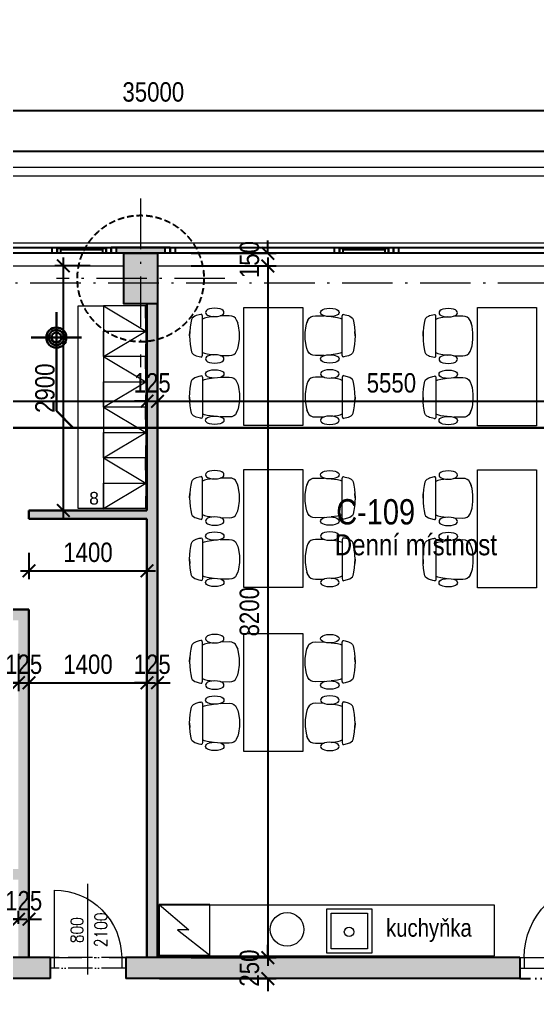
# Model space of a CAD drawing. Header units: millimetres. Extents: x 325046 to 1268204, y 1875583 to 2761998.
# Drawn here: x 926641 to 932788, y 2582455 to 2594014 of the extents above; entities that cross this region are included whole.
import ezdxf

# ---------------------------------------------------------------- set-up
doc = ezdxf.new("R2010")
doc.units = ezdxf.units.MM
doc.header["$LTSCALE"] = 100
doc.header["$PDMODE"] = 65
for name, pattern in [('ACAD_ISO05W100', [33, 24, -3, 0, -3, 0, -3]), ('ACAD_ISO10W100', [18.5, 12, -3, 0.5, -3]), ('DASHED', [0.75, 0.5, -0.25]), ('DIVIDE', [31.75, 12.7, -6.35, 0, -6.35, 0, -6.35]), ('SO02_F11anp01$0${ Leader Line}', [0])]:
    doc.linetypes.add(name, pattern=pattern)
for name, color, linetype, lineweight, true_color in [('DVEŘE - POPIS', 7, 'Continuous', 5, 0x008a22), ('INTERIÉR', 7, 'Continuous', 5, 0xa65930), ('Korabek-trasy', 7, 'Continuous', 30, 0x7478c3), ('Korabek-vpuste', 7, 'Continuous', 30, 0x6f7ceb), ('Manipulační - obrys - 1. etapa', 7, 'Continuous', 13, 0x1a63a8), ('otvory', 7, 'Continuous', 20, 0xb30000), ('PŘÍČKY - SDK', 7, 'Continuous', 30, 0x6a1174), ('SANITA  - NOVÁ', 7, 'Continuous', 13, 0x3f3fde)]:
    doc.layers.add(name, color=color, linetype=linetype, lineweight=lineweight, true_color=true_color)
for name, color, linetype in [('FASÁDY - okna - PŮDORYS', 8, 'Continuous'), ('kóty 100', 5, 'Continuous'), ('Kóty osové', 5, 'Continuous'), ('NRŘ', 6, 'DIVIDE'), ('OKNA - RASTR', 5, 'Continuous'), ('PŘÍČKY - ZDĚNÉ', 4, 'Continuous'), ('ČÍSLO MÍSTNOSTI', 4, 'Continuous'), ('ŽB- SLOUPY', 3, 'Continuous')]:
    doc.layers.add(name, color=color, linetype=linetype)
for name, color, linetype, lineweight in [('FASÁDY filling', 7, 'Continuous', 5), ('Objekty - osy', 5, 'ACAD_ISO10W100', 20), ('ŠRAF-YTONG', 54, 'Continuous', 9), ('ŽB - Šraf-prefa', 253, 'Continuous', 13)]:
    doc.layers.add(name, color=color, linetype=linetype, lineweight=lineweight)
for name, color, linetype, true_color in [('POPIS MÍSTNOSTÍ', 7, 'Continuous', 0x072bf2), ('Příprava na dock', 7, 'Continuous', 0x616161), ('ŠRAF - SDK', 7, 'Continuous', 0xfbe0ee)]:
    doc.layers.add(name, color=color, linetype=linetype, true_color=true_color)
doc.styles.add('arial 1_200', font='arialbd.ttf', dxfattribs={"height": 300})
doc.styles.add('ARIAL NARROW', font='ARIALN.TTF')
doc.styles.add('ARIL-TENKÝ', font='arial.ttf')
doc.styles.add('FSIMPLEX', font='simplex.shx')
doc.dimstyles.new('100', dxfattribs={"dimscale": 100, "dimtxt": 2.3, "dimasz": 1.5, "dimexe": 1, "dimexo": 4, "dimgap": 1, "dimtad": 1, "dimdec": 0, "dimzin": 0, "dimdsep": 46, "dimtxsty": 'ARIAL NARROW', "dimblk": 'ARCHTICK', "dimcen": 4, "dimdle": 1, "dimclrd": 256, "dimclre": 256, "dimclrt": 7, "dimadec": 0, "dimazin": 0, "dimtfac": 1, "dimtdec": 0, "dimtix": 1, "dimtofl": 0, "dimtmove": 0, "dimatfit": 2, "dimldrblk": 'OBLIQUE', "dimfxl": 1, "dimtolj": 1, "dimtzin": 0, "dimlwd": -1, "dimlwe": -1, "dimarcsym": 1})
doc.dimstyles.new('400', dxfattribs={"dimscale": 400, "dimtxt": 2.5, "dimasz": 2, "dimexe": 1, "dimexo": 12, "dimgap": 1, "dimtad": 1, "dimdec": 0, "dimzin": 0, "dimdsep": 46, "dimtxsty": 'ARIL-TENKÝ', "dimblk": 'ARCHTICK', "dimcen": 4, "dimdle": 1, "dimclrd": 256, "dimclre": 256, "dimclrt": 7, "dimadec": 0, "dimazin": 0, "dimtfac": 1, "dimtdec": 0, "dimtix": 1, "dimtofl": 0, "dimtmove": 0, "dimatfit": 0, "dimldrblk": 'OBLIQUE', "dimfxl": 1, "dimtolj": 1, "dimtzin": 0, "dimlwd": -1, "dimlwe": -1, "dimarcsym": 0})

# ---------------------------------------------------------------- blocks, each defined once
blk = doc.blocks.new('H1 PU')
at = {"layer": 'Příprava na dock', "linetype": 'DASHED', "ltscale": 1.5}
blk.add_circle((1537736, -4876565), 750, dxfattribs=at)
blk = doc.blocks.new('vpust_tučně')
at = {"layer": 'Korabek-vpuste'}
for p, q in [((53.1457, 90.6713), (53.1457, 91.1713)), ((52.8957, 90.9213), (53.3957, 90.9213))]:
    blk.add_line(p, q, dxfattribs=at)
for radius in [0.1, 0.075, 0.05]:
    blk.add_circle((53.1457, 90.9213), radius, dxfattribs=at)
blk = doc.blocks.new('A$C73023567')
at = {"layer": 'Korabek-trasy'}
for p, q in [((221275, 124195.6), (221275, 123325.9)), ((221475.3, 123125.6), (221275, 123325.9)), ((205475.3, 123125.6), (264874.7, 123125.6))]:
    blk.add_line(p, q, dxfattribs=at)
at = {"layer": 'Korabek-vpuste', "xscale": 1200, "yscale": 1200, "zscale": 1200, "rotation": 269.9999999927888}
blk.add_blockref('vpust_tučně', (112169.4, 187970.4), dxfattribs=at)
blk = doc.blocks.new('A$C6A1E434B')
at = {"layer": 'FASÁDY - okna - PŮDORYS'}
blk.add_line((30, 2550), (30, 2050), dxfattribs=at)
for points in [[(10, 2590), (70, 2590), (70, 2550), (10, 2550)], [(10, 2050), (70, 2050), (70, 2010), (10, 2010)]]:
    blk.add_lwpolyline(points, close=True, dxfattribs=at)
at = {"layer": 'OKNA - RASTR'}
blk.add_lwpolyline([(0, 2650), (70, 2650), (70, 0), (0, 0), (0, 2650)], dxfattribs=at)
for points in [[(0, 2650), (70, 2650), (70, 2590), (0, 2590)], [(0, 2010), (70, 2010), (70, 1950), (0, 1950)], [(0, 60), (70, 60), (70, 0), (0, 0)]]:
    blk.add_lwpolyline(points, close=True, dxfattribs=at)
blk = doc.blocks.new('VI_2D_01_XX__FCPLA1112701903018')
for p, q in [((0.128, 0.234), (0.114, 0.218)), ((0.144, 0.241), (0.128, 0.234)), ((0.184, 0.25), (0.144, 0.241)), ((0.233, 0.257), (0.184, 0.25)), ((0.283, 0.261), (0.233, 0.257)), ((0.335, 0.264), (0.283, 0.261)), ((0.335, 0.264), (0.284, 0.261)), ((0.335, 0.264), (0.284, 0.261)), ((0.387, 0.261), (0.335, 0.264)), ((0.335, 0.264), (0.387, 0.261)), ((0.387, 0.261), (0.335, 0.264)), ((0.438, 0.257), (0.387, 0.261)), ((0.438, 0.257), (0.387, 0.261)), ((0.487, 0.25), (0.438, 0.257)), ((0.527, 0.241), (0.487, 0.25)), ((0.543, 0.234), (0.527, 0.241)), ((0.557, 0.218), (0.543, 0.234)), ((0.083, 0.128), (0.081, 0.126)), ((0.081, 0.126), (0.084, 0.12)), ((0.084, 0.131), (0.083, 0.128)), ((0.087, 0.148), (0.084, 0.131)), ((0.084, 0.12), (0.093, 0.114)), ((0.098, 0.187), (0.087, 0.148)), ((0.104, 0.201), (0.098, 0.187)), ((0.114, 0.218), (0.104, 0.201)), ((0.567, 0.201), (0.557, 0.218)), ((0.573, 0.187), (0.567, 0.201)), ((0.583, 0.148), (0.573, 0.187)), ((0.578, 0.114), (0.587, 0.12)), ((0.587, 0.131), (0.583, 0.148)), ((0.588, 0.128), (0.587, 0.131)), ((0.587, 0.12), (0.589, 0.126)), ((0.589, 0.126), (0.588, 0.128)), ((0.019, 0.028), (0.013, -0.001)), ((0.027, 0.05), (0.019, 0.028)), ((0.037, 0.064), (0.027, 0.05)), ((0.048, 0.072), (0.037, 0.064)), ((0.06, 0.074), (0.048, 0.072)), ((0.073, 0.072), (0.06, 0.074)), ((0.084, 0.064), (0.073, 0.072)), ((0.094, 0.05), (0.084, 0.064)), ((0.093, 0.114), (0.105, 0.112)), ((0.102, 0.028), (0.094, 0.05)), ((0.108, -0.001), (0.102, 0.028)), ((0.105, 0.112), (0.184, 0.112)), ((0.119, 0.055), (0.109, -0.021)), ((0.127, 0.088), (0.119, 0.055)), ((0.138, 0.112), (0.127, 0.088)), ((0.184, 0.112), (0.233, 0.112)), ((0.233, 0.112), (0.284, 0.112)), ((0.284, 0.112), (0.335, 0.112)), ((0.335, 0.112), (0.387, 0.112)), ((0.387, 0.112), (0.438, 0.112)), ((0.438, 0.112), (0.487, 0.112)), ((0.487, 0.112), (0.565, 0.112)), ((0.544, 0.088), (0.533, 0.112)), ((0.552, 0.055), (0.544, 0.088)), ((0.562, -0.021), (0.552, 0.055)), ((0.569, 0.028), (0.563, -0.001)), ((0.565, 0.112), (0.578, 0.114)), ((0.577, 0.05), (0.569, 0.028)), ((0.587, 0.064), (0.577, 0.05)), ((0.598, 0.072), (0.587, 0.064)), ((0.61, 0.074), (0.598, 0.072)), ((0.623, 0.072), (0.61, 0.074)), ((0.634, 0.064), (0.623, 0.072)), ((0.644, 0.05), (0.634, 0.064)), ((0.652, 0.028), (0.644, 0.05)), ((0.658, -0.001), (0.652, 0.028)), ((0.013, -0.001), (0.011, -0.035)), ((0.011, -0.035), (0.013, -0.069)), ((0.013, -0.069), (0.019, -0.098)), ((0.019, -0.098), (0.027, -0.12)), ((0.094, -0.12), (0.102, -0.098)), ((0.101, -0.101), (0.099, -0.206)), ((0.102, -0.098), (0.108, -0.069)), ((0.11, -0.035), (0.108, -0.001)), ((0.108, -0.069), (0.11, -0.035)), ((0.563, -0.001), (0.561, -0.035)), ((0.561, -0.035), (0.563, -0.069)), ((0.563, -0.069), (0.569, -0.098)), ((0.569, -0.098), (0.577, -0.12)), ((0.571, -0.206), (0.57, -0.101)), ((0.644, -0.12), (0.652, -0.098)), ((0.652, -0.098), (0.658, -0.069)), ((0.66, -0.035), (0.658, -0.001)), ((0.658, -0.069), (0.66, -0.035)), ((0.027, -0.12), (0.037, -0.134)), ((0.037, -0.134), (0.048, -0.142)), ((0.048, -0.142), (0.06, -0.144)), ((0.06, -0.144), (0.073, -0.142)), ((0.073, -0.142), (0.084, -0.134)), ((0.084, -0.134), (0.094, -0.12)), ((0.099, -0.206), (0.103, -0.236)), ((0.099, -0.206), (0.103, -0.236)), ((0.099, -0.206), (0.099, -0.206)), ((0.568, -0.236), (0.571, -0.206)), ((0.568, -0.236), (0.571, -0.206)), ((0.577, -0.12), (0.587, -0.134)), ((0.587, -0.134), (0.598, -0.142)), ((0.598, -0.142), (0.61, -0.144)), ((0.61, -0.144), (0.623, -0.142)), ((0.623, -0.142), (0.634, -0.134)), ((0.634, -0.134), (0.644, -0.12)), ((0.103, -0.236), (0.112, -0.26)), ((0.103, -0.236), (0.112, -0.26)), ((0.103, -0.236), (0.103, -0.236)), ((0.103, -0.236), (0.103, -0.236)), ((0.112, -0.26), (0.127, -0.28)), ((0.112, -0.26), (0.127, -0.28)), ((0.127, -0.28), (0.152, -0.295)), ((0.127, -0.28), (0.152, -0.295)), ((0.152, -0.295), (0.152, -0.295)), ((0.152, -0.295), (0.152, -0.295)), ((0.152, -0.295), (0.183, -0.308)), ((0.183, -0.308), (0.219, -0.317)), ((0.219, -0.317), (0.296, -0.328)), ((0.296, -0.328), (0.375, -0.328)), ((0.375, -0.328), (0.452, -0.317)), ((0.452, -0.317), (0.488, -0.308)), ((0.488, -0.308), (0.519, -0.295)), ((0.519, -0.295), (0.488, -0.308)), ((0.519, -0.295), (0.544, -0.28)), ((0.519, -0.295), (0.544, -0.28)), ((0.519, -0.295), (0.519, -0.295)), ((0.544, -0.28), (0.559, -0.26)), ((0.544, -0.28), (0.559, -0.26)), ((0.559, -0.26), (0.568, -0.236)), ((0.559, -0.26), (0.568, -0.236)), ((0.559, -0.26), (0.559, -0.26))]:
    blk.add_line(p, q)
blk = doc.blocks.new('A$C2EF056AC')
at = {"layer": 'otvory', "linetype": 'ACAD_ISO05W100', "ltscale": 0.12}
for p, q in [((900, 1000), (900, 0)), ((1025, 1000), (1025, 0))]:
    blk.add_line(p, q, dxfattribs=at)
at = {"layer": 'otvory'}
for p, q in [((900, 950), (1025, 950)), ((0, 50), (1025, 50))]:
    blk.add_line(p, q, dxfattribs=at)
at = {"layer": 'otvory', "ltscale": 2, "transparency": 33554687}
blk.add_line((1099, 500), (25, 500), dxfattribs=at)
blk.add_arc((900, 50), 900, 90, 180, dxfattribs=at)
blk = doc.blocks.new('A$C2DA8013F')
at = {"layer": 'otvory'}
for p, q in [((75, 850), (1000, 850)), ((875, 50), (1000, 50))]:
    blk.add_line(p, q, dxfattribs=at)
at = {"layer": 'otvory', "linetype": 'ACAD_ISO05W100', "ltscale": 0.12}
for p, q in [((875, 0), (875, 900)), ((1000, 0), (1000, 900))]:
    blk.add_line(p, q, dxfattribs=at)
at = {"layer": 'otvory', "ltscale": 2, "transparency": 33554687}
blk.add_line((1074, 450), (0, 450), dxfattribs=at)
blk.add_arc((875, 850), 800, 180, 270, dxfattribs=at)
blk = doc.blocks.new('_ARCHTICK')
at = {"color": 0, "linetype": 'ByBlock', "const_width": 0.15}
blk.add_lwpolyline([(-0.5, -0.5), (0.5, 0.5)], dxfattribs=at)
blk = doc.blocks.new('*D1222')
at = {"layer": 'Defpoints', "color": 0, "linetype": 'ByBlock', "ltscale": 100, "transparency": 16777216}
for p in [(945729, 2592937), (910729, 2591609), (945729, 2591609)]:
    blk.add_point(p, dxfattribs=at)
at = {"layer": 'kóty 100', "linetype": 'ByBlock', "ltscale": 100, "transparency": 16777216}
for p, q in [((910729, 2592009), (910729, 2593037)), ((945729, 2592009), (945729, 2593037)), ((910629, 2592937), (945829, 2592937))]:
    blk.add_line(p, q, dxfattribs=at)
at = {"layer": 'kóty 100', "linetype": 'ByBlock', "ltscale": 100, "transparency": 16777216, "xscale": 150, "yscale": 150, "zscale": 150, "rotation": 180}
blk.add_blockref('_ARCHTICK', (910729, 2592937), dxfattribs=at)
at = {"layer": 'kóty 100', "linetype": 'ByBlock', "ltscale": 100, "transparency": 16777216, "xscale": 150, "yscale": 150, "zscale": 150}
blk.add_blockref('_ARCHTICK', (945729, 2592937), dxfattribs=at)
at = {"layer": 'kóty 100', "color": 7, "linetype": 'ByBlock', "ltscale": 100, "transparency": 16777216, "insert": (928229, 2593154), "char_height": 230, "attachment_point": 5, "style": 'ARIAL NARROW'}
blk.add_mtext('\\A1;35000', dxfattribs=at)
blk = doc.blocks.new('_Oblique')
at = {"color": 0, "lineweight": -2}
blk.add_line((-0.5, -0.5), (0.5, 0.5), dxfattribs=at)
blk = doc.blocks.new('*D1231')
at = {"layer": 'Defpoints', "color": 0, "linetype": 'ByBlock', "ltscale": 100, "transparency": 16777216}
for p in [(922139, 2590643), (928154, 2590643), (928154, 2589488)]:
    blk.add_point(p, dxfattribs=at)
at = {"layer": 'kóty 100', "linetype": 'ByBlock', "ltscale": 100, "transparency": 16777216}
for p, q in [((922139, 2590243), (922139, 2589388)), ((928154, 2590243), (928154, 2589388)), ((922039, 2589488), (928254, 2589488))]:
    blk.add_line(p, q, dxfattribs=at)
at = {"layer": 'kóty 100', "linetype": 'ByBlock', "ltscale": 100, "transparency": 16777216, "xscale": 150, "yscale": 150, "zscale": 150, "rotation": 180}
blk.add_blockref('_ARCHTICK', (922139, 2589488), dxfattribs=at)
at = {"layer": 'kóty 100', "linetype": 'ByBlock', "ltscale": 100, "transparency": 16777216, "xscale": 150, "yscale": 150, "zscale": 150}
blk.add_blockref('_ARCHTICK', (928154, 2589488), dxfattribs=at)
at = {"layer": 'kóty 100', "color": 7, "linetype": 'ByBlock', "ltscale": 100, "transparency": 16777216, "insert": (925146, 2589705), "char_height": 230, "attachment_point": 5, "style": 'ARIAL NARROW'}
blk.add_mtext('\\A1;6015', dxfattribs=at)
blk = doc.blocks.new('*D1232')
at = {"layer": 'Defpoints', "color": 0, "linetype": 'ByBlock', "ltscale": 100, "transparency": 16777216}
for p in [(928154, 2590643), (928279, 2590643), (928279, 2589488)]:
    blk.add_point(p, dxfattribs=at)
at = {"layer": 'kóty 100', "linetype": 'ByBlock', "ltscale": 100, "transparency": 16777216}
for p, q in [((928154, 2590243), (928154, 2589388)), ((928279, 2590243), (928279, 2589388)), ((928154, 2589488), (928004, 2589488)), ((928279, 2589488), (928429, 2589488))]:
    blk.add_line(p, q, dxfattribs=at)
at = {"layer": 'kóty 100', "linetype": 'ByBlock', "ltscale": 100, "transparency": 16777216, "xscale": 150, "yscale": 150, "zscale": 150}
blk.add_blockref('_ARCHTICK', (928154, 2589488), dxfattribs=at)
at = {"layer": 'kóty 100', "linetype": 'ByBlock', "ltscale": 100, "transparency": 16777216, "xscale": 150, "yscale": 150, "zscale": 150, "rotation": 180}
blk.add_blockref('_ARCHTICK', (928279, 2589488), dxfattribs=at)
at = {"layer": 'kóty 100', "color": 7, "linetype": 'ByBlock', "ltscale": 100, "transparency": 16777216, "insert": (928216, 2589705), "char_height": 230, "attachment_point": 5, "style": 'ARIAL NARROW'}
blk.add_mtext('\\A1;125', dxfattribs=at)
blk = doc.blocks.new('*D1233')
at = {"layer": 'Defpoints', "color": 0, "linetype": 'ByBlock', "ltscale": 100, "transparency": 16777216}
for p in [(928279, 2590643), (933829, 2590643), (933829, 2589488)]:
    blk.add_point(p, dxfattribs=at)
at = {"layer": 'kóty 100', "linetype": 'ByBlock', "ltscale": 100, "transparency": 16777216}
for p, q in [((928279, 2590243), (928279, 2589388)), ((933829, 2590243), (933829, 2589388)), ((928179, 2589488), (933929, 2589488))]:
    blk.add_line(p, q, dxfattribs=at)
at = {"layer": 'kóty 100', "linetype": 'ByBlock', "ltscale": 100, "transparency": 16777216, "xscale": 150, "yscale": 150, "zscale": 150, "rotation": 180}
blk.add_blockref('_ARCHTICK', (928279, 2589488), dxfattribs=at)
at = {"layer": 'kóty 100', "linetype": 'ByBlock', "ltscale": 100, "transparency": 16777216, "xscale": 150, "yscale": 150, "zscale": 150}
blk.add_blockref('_ARCHTICK', (933829, 2589488), dxfattribs=at)
at = {"layer": 'kóty 100', "color": 7, "linetype": 'ByBlock', "ltscale": 100, "transparency": 16777216, "insert": (931054, 2589705), "char_height": 230, "attachment_point": 5, "style": 'ARIAL NARROW'}
blk.add_mtext('\\A1;5550', dxfattribs=at)
blk = doc.blocks.new('*D1259')
at = {"layer": 'Defpoints', "color": 0, "linetype": 'ByBlock', "ltscale": 100, "transparency": 16777216}
for p in [(926629, 2583347), (922329, 2583143), (926629, 2582893)]:
    blk.add_point(p, dxfattribs=at)
at = {"layer": 'kóty 100', "linetype": 'ByBlock', "ltscale": 100, "transparency": 16777216}
for p, q in [((922329, 2583543), (922329, 2583447)), ((926629, 2583293), (926629, 2583447)), ((922229, 2583347), (926729, 2583347))]:
    blk.add_line(p, q, dxfattribs=at)
at = {"layer": 'kóty 100', "linetype": 'ByBlock', "ltscale": 100, "transparency": 16777216, "xscale": 150, "yscale": 150, "zscale": 150, "rotation": 180}
blk.add_blockref('_ARCHTICK', (922329, 2583347), dxfattribs=at)
at = {"layer": 'kóty 100', "linetype": 'ByBlock', "ltscale": 100, "transparency": 16777216, "xscale": 150, "yscale": 150, "zscale": 150}
blk.add_blockref('_ARCHTICK', (926629, 2583347), dxfattribs=at)
at = {"layer": 'kóty 100', "color": 7, "linetype": 'ByBlock', "ltscale": 100, "transparency": 16777216, "insert": (924479, 2583565), "char_height": 230, "attachment_point": 5, "style": 'ARIAL NARROW'}
blk.add_mtext('\\A1;4300', dxfattribs=at)
blk = doc.blocks.new('*D1260')
at = {"layer": 'Defpoints', "color": 0, "linetype": 'ByBlock', "ltscale": 100, "transparency": 16777216}
for p in [(926754, 2583347), (926629, 2582893), (926754, 2582893)]:
    blk.add_point(p, dxfattribs=at)
at = {"layer": 'kóty 100', "linetype": 'ByBlock', "ltscale": 100, "transparency": 16777216}
for p, q in [((926629, 2583293), (926629, 2583447)), ((926754, 2583293), (926754, 2583447)), ((926629, 2583347), (926479, 2583347)), ((926754, 2583347), (926904, 2583347))]:
    blk.add_line(p, q, dxfattribs=at)
at = {"layer": 'kóty 100', "linetype": 'ByBlock', "ltscale": 100, "transparency": 16777216, "xscale": 150, "yscale": 150, "zscale": 150}
blk.add_blockref('_ARCHTICK', (926629, 2583347), dxfattribs=at)
at = {"layer": 'kóty 100', "linetype": 'ByBlock', "ltscale": 100, "transparency": 16777216, "xscale": 150, "yscale": 150, "zscale": 150, "rotation": 180}
blk.add_blockref('_ARCHTICK', (926754, 2583347), dxfattribs=at)
at = {"layer": 'kóty 100', "color": 7, "linetype": 'ByBlock', "ltscale": 100, "transparency": 16777216, "insert": (926691, 2583565), "char_height": 230, "attachment_point": 5, "style": 'ARIAL NARROW'}
blk.add_mtext('\\A1;125', dxfattribs=at)
blk = doc.blocks.new('*D1267')
at = {"layer": 'Defpoints', "color": 0, "linetype": 'ByBlock', "ltscale": 100, "transparency": 16777216}
for p in [(926629, 2586893), (926629, 2586151), (923984, 2586043)]:
    blk.add_point(p, dxfattribs=at)
at = {"layer": 'kóty 100', "linetype": 'ByBlock', "ltscale": 100, "transparency": 16777216}
for p, q in [((923984, 2586443), (923984, 2586251)), ((926629, 2586493), (926629, 2586051)), ((923884, 2586151), (926729, 2586151))]:
    blk.add_line(p, q, dxfattribs=at)
at = {"layer": 'kóty 100', "linetype": 'ByBlock', "ltscale": 100, "transparency": 16777216, "xscale": 150, "yscale": 150, "zscale": 150, "rotation": 180}
blk.add_blockref('_ARCHTICK', (923984, 2586151), dxfattribs=at)
at = {"layer": 'kóty 100', "linetype": 'ByBlock', "ltscale": 100, "transparency": 16777216, "xscale": 150, "yscale": 150, "zscale": 150}
blk.add_blockref('_ARCHTICK', (926629, 2586151), dxfattribs=at)
at = {"layer": 'kóty 100', "color": 7, "linetype": 'ByBlock', "ltscale": 100, "transparency": 16777216, "insert": (925306, 2586369), "char_height": 230, "attachment_point": 5, "style": 'ARIAL NARROW'}
blk.add_mtext('\\A1;2645', dxfattribs=at)
blk = doc.blocks.new('*D1268')
at = {"layer": 'Defpoints', "color": 0, "linetype": 'ByBlock', "ltscale": 100, "transparency": 16777216}
for p in [(926754, 2587018), (926629, 2586893), (926754, 2586151)]:
    blk.add_point(p, dxfattribs=at)
at = {"layer": 'kóty 100', "linetype": 'ByBlock', "ltscale": 100, "transparency": 16777216}
for p, q in [((926754, 2586618), (926754, 2586051)), ((926629, 2586493), (926629, 2586051)), ((926629, 2586151), (926479, 2586151)), ((926754, 2586151), (926904, 2586151))]:
    blk.add_line(p, q, dxfattribs=at)
at = {"layer": 'kóty 100', "linetype": 'ByBlock', "ltscale": 100, "transparency": 16777216, "xscale": 150, "yscale": 150, "zscale": 150}
blk.add_blockref('_ARCHTICK', (926629, 2586151), dxfattribs=at)
at = {"layer": 'kóty 100', "linetype": 'ByBlock', "ltscale": 100, "transparency": 16777216, "xscale": 150, "yscale": 150, "zscale": 150, "rotation": 180}
blk.add_blockref('_ARCHTICK', (926754, 2586151), dxfattribs=at)
at = {"layer": 'kóty 100', "color": 7, "linetype": 'ByBlock', "ltscale": 100, "transparency": 16777216, "insert": (926691, 2586369), "char_height": 230, "attachment_point": 5, "style": 'ARIAL NARROW'}
blk.add_mtext('\\A1;125', dxfattribs=at)
blk = doc.blocks.new('*D1269')
at = {"layer": 'Defpoints', "color": 0, "linetype": 'ByBlock', "ltscale": 100, "transparency": 16777216}
for p in [(926754, 2587018), (928154, 2586151), (928154, 2586151)]:
    blk.add_point(p, dxfattribs=at)
at = {"layer": 'kóty 100', "linetype": 'ByBlock', "ltscale": 100, "transparency": 16777216}
for p, q in [((926754, 2586618), (926754, 2586051)), ((928154, 2586551), (928154, 2586251)), ((926654, 2586151), (928254, 2586151))]:
    blk.add_line(p, q, dxfattribs=at)
at = {"layer": 'kóty 100', "linetype": 'ByBlock', "ltscale": 100, "transparency": 16777216, "xscale": 150, "yscale": 150, "zscale": 150, "rotation": 180}
blk.add_blockref('_ARCHTICK', (926754, 2586151), dxfattribs=at)
at = {"layer": 'kóty 100', "linetype": 'ByBlock', "ltscale": 100, "transparency": 16777216, "xscale": 150, "yscale": 150, "zscale": 150}
blk.add_blockref('_ARCHTICK', (928154, 2586151), dxfattribs=at)
at = {"layer": 'kóty 100', "color": 7, "linetype": 'ByBlock', "ltscale": 100, "transparency": 16777216, "insert": (927454, 2586369), "char_height": 230, "attachment_point": 5, "style": 'ARIAL NARROW'}
blk.add_mtext('\\A1;1400', dxfattribs=at)
blk = doc.blocks.new('*D1270')
at = {"layer": 'Defpoints', "color": 0, "linetype": 'ByBlock', "ltscale": 100, "transparency": 16777216}
for p in [(928154, 2586151), (928279, 2586151), (928279, 2586151)]:
    blk.add_point(p, dxfattribs=at)
at = {"layer": 'kóty 100', "linetype": 'ByBlock', "ltscale": 100, "transparency": 16777216}
for p, q in [((928154, 2586551), (928154, 2586251)), ((928279, 2586551), (928279, 2586251)), ((928154, 2586151), (928004, 2586151)), ((928279, 2586151), (928429, 2586151))]:
    blk.add_line(p, q, dxfattribs=at)
at = {"layer": 'kóty 100', "linetype": 'ByBlock', "ltscale": 100, "transparency": 16777216, "xscale": 150, "yscale": 150, "zscale": 150}
blk.add_blockref('_ARCHTICK', (928154, 2586151), dxfattribs=at)
at = {"layer": 'kóty 100', "linetype": 'ByBlock', "ltscale": 100, "transparency": 16777216, "xscale": 150, "yscale": 150, "zscale": 150, "rotation": 180}
blk.add_blockref('_ARCHTICK', (928279, 2586151), dxfattribs=at)
at = {"layer": 'kóty 100', "color": 7, "linetype": 'ByBlock', "ltscale": 100, "transparency": 16777216, "insert": (928216, 2586369), "char_height": 230, "attachment_point": 5, "style": 'ARIAL NARROW'}
blk.add_mtext('\\A1;125', dxfattribs=at)
blk = doc.blocks.new('*D1290')
at = {"layer": 'Defpoints', "color": 0, "linetype": 'ByBlock', "ltscale": 100, "transparency": 16777216}
for p in [(926754, 2588093), (928154, 2588093), (928154, 2587479)]:
    blk.add_point(p, dxfattribs=at)
at = {"layer": 'kóty 100', "linetype": 'ByBlock', "ltscale": 100, "transparency": 16777216}
for p, q in [((926754, 2587693), (926754, 2587379)), ((928154, 2587693), (928154, 2587379)), ((926654, 2587479), (928254, 2587479))]:
    blk.add_line(p, q, dxfattribs=at)
at = {"layer": 'kóty 100', "linetype": 'ByBlock', "ltscale": 100, "transparency": 16777216, "xscale": 150, "yscale": 150, "zscale": 150, "rotation": 180}
blk.add_blockref('_ARCHTICK', (926754, 2587479), dxfattribs=at)
at = {"layer": 'kóty 100', "linetype": 'ByBlock', "ltscale": 100, "transparency": 16777216, "xscale": 150, "yscale": 150, "zscale": 150}
blk.add_blockref('_ARCHTICK', (928154, 2587479), dxfattribs=at)
at = {"layer": 'kóty 100', "color": 7, "linetype": 'ByBlock', "ltscale": 100, "transparency": 16777216, "insert": (927454, 2587696), "char_height": 230, "attachment_point": 5, "style": 'ARIAL NARROW'}
blk.add_mtext('\\A1;1400', dxfattribs=at)
blk = doc.blocks.new('*D1291')
at = {"layer": 'Defpoints', "color": 0, "linetype": 'ByBlock', "ltscale": 100, "transparency": 16777216}
for p in [(927879, 2591093), (927161, 2588193), (928154, 2588193)]:
    blk.add_point(p, dxfattribs=at)
at = {"layer": 'kóty 100', "linetype": 'ByBlock', "ltscale": 100, "transparency": 16777216}
for p, q in [((927161, 2591193), (927161, 2588093)), ((927479, 2591093), (927061, 2591093)), ((927754, 2588193), (927061, 2588193))]:
    blk.add_line(p, q, dxfattribs=at)
at = {"layer": 'kóty 100', "linetype": 'ByBlock', "ltscale": 100, "transparency": 16777216, "xscale": 150, "yscale": 150, "zscale": 150}
for p, rotation in [((927161, 2591093), 90), ((927161, 2588193), 270)]:
    blk.add_blockref('_ARCHTICK', p, dxfattribs=dict(at, rotation=rotation))
at = {"layer": 'kóty 100', "color": 7, "linetype": 'ByBlock', "ltscale": 100, "transparency": 16777216, "insert": (926944, 2589643), "char_height": 230, "attachment_point": 5, "rotation": 90, "style": 'ARIAL NARROW'}
blk.add_mtext('\\A1;2900', dxfattribs=at)
blk = doc.blocks.new('*D1292')
at = {"layer": 'Defpoints', "color": 0, "linetype": 'ByBlock', "ltscale": 100, "transparency": 16777216}
for p in [(928279, 2591243), (928279, 2591093), (929588, 2591093)]:
    blk.add_point(p, dxfattribs=at)
at = {"layer": 'kóty 100', "linetype": 'ByBlock', "ltscale": 100, "transparency": 16777216}
for p, q in [((929588, 2591243), (929588, 2591393)), ((928679, 2591243), (929688, 2591243)), ((928679, 2591093), (929688, 2591093)), ((929588, 2591093), (929588, 2590943))]:
    blk.add_line(p, q, dxfattribs=at)
at = {"layer": 'kóty 100', "linetype": 'ByBlock', "ltscale": 100, "transparency": 16777216, "xscale": 150, "yscale": 150, "zscale": 150}
for p, rotation in [((929588, 2591243), 270), ((929588, 2591093), 90)]:
    blk.add_blockref('_ARCHTICK', p, dxfattribs=dict(at, rotation=rotation))
at = {"layer": 'kóty 100', "color": 7, "linetype": 'ByBlock', "ltscale": 100, "transparency": 16777216, "insert": (929370, 2591168), "char_height": 230, "attachment_point": 5, "rotation": 90, "style": 'ARIAL NARROW'}
blk.add_mtext('\\A1;150', dxfattribs=at)
blk = doc.blocks.new('*D1293')
at = {"layer": 'Defpoints', "color": 0, "linetype": 'ByBlock', "ltscale": 100, "transparency": 16777216}
for p in [(928279, 2591093), (928279, 2582893), (929588, 2582893)]:
    blk.add_point(p, dxfattribs=at)
at = {"layer": 'kóty 100', "linetype": 'ByBlock', "ltscale": 100, "transparency": 16777216}
for p, q in [((929588, 2591193), (929588, 2582793)), ((928679, 2591093), (929688, 2591093)), ((928679, 2582893), (929688, 2582893))]:
    blk.add_line(p, q, dxfattribs=at)
at = {"layer": 'kóty 100', "linetype": 'ByBlock', "ltscale": 100, "transparency": 16777216, "xscale": 150, "yscale": 150, "zscale": 150}
for p, rotation in [((929588, 2591093), 90), ((929588, 2582893), 270)]:
    blk.add_blockref('_ARCHTICK', p, dxfattribs=dict(at, rotation=rotation))
at = {"layer": 'kóty 100', "color": 7, "linetype": 'ByBlock', "ltscale": 100, "transparency": 16777216, "insert": (929370, 2586993), "char_height": 230, "attachment_point": 5, "rotation": 90, "style": 'ARIAL NARROW'}
blk.add_mtext('\\A1;8200', dxfattribs=at)
blk = doc.blocks.new('*D1294')
at = {"layer": 'Defpoints', "color": 0, "linetype": 'ByBlock', "ltscale": 100, "transparency": 16777216}
for p in [(928279, 2582893), (927904, 2582643), (929588, 2582643)]:
    blk.add_point(p, dxfattribs=at)
at = {"layer": 'kóty 100', "linetype": 'ByBlock', "ltscale": 100, "transparency": 16777216}
for p, q in [((929588, 2582893), (929588, 2583043)), ((928679, 2582893), (929688, 2582893)), ((928304, 2582643), (929688, 2582643)), ((929588, 2582643), (929588, 2582493))]:
    blk.add_line(p, q, dxfattribs=at)
at = {"layer": 'kóty 100', "linetype": 'ByBlock', "ltscale": 100, "transparency": 16777216, "xscale": 150, "yscale": 150, "zscale": 150}
for p, rotation in [((929588, 2582893), 270), ((929588, 2582643), 90)]:
    blk.add_blockref('_ARCHTICK', p, dxfattribs=dict(at, rotation=rotation))
at = {"layer": 'kóty 100', "color": 7, "linetype": 'ByBlock', "ltscale": 100, "transparency": 16777216, "insert": (929370, 2582768), "char_height": 230, "attachment_point": 5, "rotation": 90, "style": 'ARIAL NARROW'}
blk.add_mtext('\\A1;250', dxfattribs=at)
blk = doc.blocks.new('*D1552')
at = {"layer": 'Defpoints', "color": 0, "linetype": 'ByBlock', "ltscale": 100, "transparency": 16777216}
for p in [(934429, 2592452), (911749, 2591313), (934429, 2591313)]:
    blk.add_point(p, dxfattribs=at)
at = {"layer": 'kóty 100', "linetype": 'ByBlock', "ltscale": 100, "transparency": 16777216}
for p, q in [((911649, 2592452), (934529, 2592452)), ((911749, 2591713), (911749, 2592552)), ((934429, 2591713), (934429, 2592552))]:
    blk.add_line(p, q, dxfattribs=at)
at = {"layer": 'kóty 100', "linetype": 'ByBlock', "ltscale": 100, "transparency": 16777216, "xscale": 150, "yscale": 150, "zscale": 150, "rotation": 180}
blk.add_blockref('_ARCHTICK', (911749, 2592452), dxfattribs=at)
at = {"layer": 'kóty 100', "linetype": 'ByBlock', "ltscale": 100, "transparency": 16777216, "xscale": 150, "yscale": 150, "zscale": 150}
blk.add_blockref('_ARCHTICK', (934429, 2592452), dxfattribs=at)
at = {"layer": 'kóty 100', "color": 7, "linetype": 'ByBlock', "ltscale": 100, "transparency": 16777216, "insert": (923089, 2592669), "char_height": 230, "attachment_point": 5, "style": 'ARIAL NARROW'}
blk.add_mtext('\\A1;22680', dxfattribs=at)
blk = doc.blocks.new('*D1556')
at = {"layer": 'Defpoints', "color": 0, "transparency": 16777216}
for p in [(705684, 2607866), (705684, 2591363), (1078474, 2591363)]:
    blk.add_point(p, dxfattribs=at)
at = {"layer": 'Kóty osové', "transparency": 16777216}
for p, q in [((705684, 2596163), (705684, 2608266)), ((1078474, 2596163), (1078474, 2608266)), ((1078874, 2607866), (705284, 2607866))]:
    blk.add_line(p, q, dxfattribs=at)
at = {"layer": 'Kóty osové', "transparency": 16777216, "xscale": 800, "yscale": 800, "zscale": 800, "rotation": 180}
blk.add_blockref('_ARCHTICK', (705684, 2607866), dxfattribs=at)
at = {"layer": 'Kóty osové', "transparency": 16777216, "xscale": 800, "yscale": 800, "zscale": 800}
blk.add_blockref('_ARCHTICK', (1078474, 2607866), dxfattribs=at)
at = {"layer": 'Kóty osové', "color": 7, "transparency": 16777216, "insert": (892079, 2608777), "char_height": 1000, "attachment_point": 5, "style": 'ARIL-TENKÝ'}
blk.add_mtext('\\A1;372790', dxfattribs=at)

msp = doc.modelspace()

# ---------------------------------------------------------------- hatches: boundary and pattern name
at = {"layer": 'FASÁDY filling', "ltscale": 200, "true_color": 0x8f9ca3}
h = msp.add_hatch(color=253, dxfattribs=at)
h.dxf.hatch_style = 1
h.paths.add_polyline_path([(927788.7, 2591312.7), (927788.7, 2591242.7), (928368.7, 2591242.7), (928368.7, 2591312.7)])
at = {"layer": 'ŠRAF - SDK', "ltscale": 100}
h = msp.add_hatch(color=256, dxfattribs=at)
h.dxf.hatch_style = 1
h.paths.add_polyline_path([(924628.7, 2587017.7), (922138.7, 2587017.7), (922138.7, 2590642.7), (922013.7, 2590642.7), (922013.7, 2587017.7), (919528.7, 2587017.7), (919528.7, 2586892.7), (920168.7, 2586892.7), (920168.7, 2586842.7), (920293.7, 2586842.7), (920293.7, 2586892.7), (922013.7, 2586892.7), (922013.7, 2584967.7), (920293.7, 2584967.7), (920293.7, 2585017.7), (920168.7, 2585017.7), (920168.7, 2584842.7), (921823.7, 2584842.7), (921823.7, 2583930.7), (920168.7, 2583930.7), (920168.7, 2583805.7), (921823.7, 2583805.7), (921823.7, 2583142.7), (922328.7, 2583142.7), (922328.7, 2583817.7), (923983.7, 2583817.7), (923983.7, 2583992.7), (923858.7, 2583992.7), (923858.7, 2583942.7), (922138.7, 2583942.7), (922138.7, 2584842.7), (923858.7, 2584842.7), (923858.7, 2584792.7), (923983.7, 2584792.7), (923983.7, 2585017.7), (923858.7, 2585017.7), (923858.7, 2584967.7), (922138.7, 2584967.7), (922138.7, 2585867.7), (923858.7, 2585867.7), (923858.7, 2585817.7), (923983.7, 2585817.7), (923983.7, 2586042.7), (923858.7, 2586042.7), (923858.7, 2585992.7), (922138.7, 2585992.7), (922138.7, 2586892.7), (923858.7, 2586892.7), (923858.7, 2586842.7), (923983.7, 2586842.7), (923983.7, 2586892.7), (924628.7, 2586892.7)])
h.paths.add_polyline_path([(926753.7, 2587017.7), (925528.7, 2587017.7), (925528.7, 2586892.7), (926628.7, 2586892.7), (926628.7, 2583942.7), (925183.7, 2583942.7), (925183.7, 2583817.7), (926628.7, 2583817.7), (926628.7, 2582892.7), (926753.7, 2582892.7)])
h.paths.add_polyline_path([(918328.7, 2584492.7), (918328.7, 2584617.7), (917528.7, 2584617.7), (917528.7, 2586892.7), (918628.7, 2586892.7), (918628.7, 2587017.7), (917403.7, 2587017.7), (917403.7, 2582892.7), (917528.7, 2582892.7), (917528.7, 2584492.7)])
h = msp.add_hatch(color=256, dxfattribs=at)
h.dxf.hatch_style = 1
h.paths.add_polyline_path([(928278.7, 2590642.7), (928153.7, 2590642.7), (928153.7, 2588192.7), (926753.7, 2588192.7), (926753.7, 2588092.7), (928153.7, 2588092.7), (928153.7, 2582892.7), (928278.7, 2582892.7)])
at = {"layer": 'ŠRAF-YTONG', "linetype": 'ByBlock', "ltscale": 100, "true_color": 0x919191}
h = msp.add_hatch(color=252, dxfattribs=at)
h.dxf.hatch_style = 1
h.paths.add_polyline_path([(946078.7, 2589842.7), (946328.7, 2589842.7), (946328.7, 2590642.7), (946078.7, 2590642.7)])
h.paths.add_polyline_path([(946328.7, 2588842.7), (946078.7, 2588842.7), (946078.7, 2587667.6), (946328.7, 2587667.6)])
h.paths.add_polyline_path([(946328.7, 2586767.6), (946078.7, 2586767.6), (946078.7, 2583142.7), (946328.7, 2583142.7)])
h.paths.add_polyline_path([(945578.7, 2582892.7), (945578.7, 2582642.7), (945828.7, 2582642.7), (945828.7, 2582892.7)])
h.paths.add_polyline_path([(944828.7, 2582642.7), (944828.7, 2582892.7), (944578.7, 2582892.7), (944578.7, 2582642.7)])
h.paths.add_polyline_path([(938908.7, 2582892.7), (938908.7, 2582642.7), (943578.7, 2582642.7), (943578.7, 2582892.7)])
h.paths.add_polyline_path([(937908.7, 2582642.7), (937908.7, 2582892.7), (934328.7, 2582892.7), (934328.7, 2582642.7)])
h.paths.add_polyline_path([(933578.7, 2582892.7), (933578.7, 2582642.7), (933828.7, 2582642.7), (933828.7, 2582892.7)])
h.paths.add_polyline_path([(927903.7, 2582892.7), (927903.7, 2582642.7), (932578.7, 2582642.7), (932578.7, 2582892.7)])
h.paths.add_polyline_path([(927003.7, 2582642.7), (927003.7, 2582892.7), (922328.7, 2582892.7), (922328.7, 2582642.7)])
h.paths.add_polyline_path([(921828.7, 2582642.7), (921828.7, 2582892.7), (917153.7, 2582892.7), (917153.7, 2582642.7)])
h.paths.add_polyline_path([(916253.7, 2582642.7), (916253.7, 2582892.7), (911598.7, 2582892.7), (911598.7, 2582642.7), (911828.7, 2582642.7)])
h.paths.add_polyline_path([(910448.7, 2582642.7), (910598.7, 2582642.7), (910598.7, 2582892.7), (910448.7, 2582892.7)])
at = {"layer": 'ŽB - Šraf-prefa'}
h = msp.add_hatch(color=256, dxfattribs=at)
h.dxf.hatch_style = 1
h.paths.add_polyline_path([(928278.7, 2590642.7), (927878.7, 2590642.7), (927878.7, 2591242.7), (928278.7, 2591242.7)])

# ---------------------------------------------------------------- linework, layer by layer
at = {"layer": 'INTERIÉR'}
for points in [[(927638.3, 2590617.8), (927638.2, 2588217.8), (927338.2, 2588217.8), (927337.7, 2590617.7), (927638.3, 2590617.8)], [(927638.2, 2590617.8), (927638.3, 2590317.8), (928138.3, 2590317.8), (928138.2, 2590617.8), (927638.2, 2590617.8), (928138.3, 2590317.8)], [(927638.2, 2590017.8), (927638.3, 2590317.8), (928138.3, 2590317.7), (928138.2, 2590017.7), (927638.2, 2590017.8), (928138.3, 2590317.7)], [(927638.2, 2590017.8), (927638.3, 2589717.8), (928138.3, 2589717.8), (928138.2, 2590017.8), (927638.2, 2590017.8), (928138.3, 2589717.8)], [(927638.2, 2589417.9), (927638.3, 2589717.9), (928138.3, 2589717.8), (928138.2, 2589417.8), (927638.2, 2589417.9), (928138.3, 2589717.8)], [(927638.2, 2589417.9), (927638.3, 2589117.9), (928138.3, 2589118), (928138.2, 2589418), (927638.2, 2589417.9), (928138.3, 2589118)], [(927638.2, 2588817.8), (927638.3, 2589117.8), (928138.3, 2589117.7), (928138.2, 2588817.7), (927638.2, 2588817.8), (928138.3, 2589117.7)], [(927638.2, 2588817.8), (927638.3, 2588517.8), (928138.3, 2588517.8), (928138.2, 2588817.8), (927638.2, 2588817.8), (928138.3, 2588517.8)], [(927638.2, 2588217.8), (927638.3, 2588517.8), (928138.3, 2588517.7), (928138.2, 2588217.7), (927638.2, 2588217.8), (928138.3, 2588517.7)], [(928278.7, 2582913.3), (932278.7, 2582913.3), (932278.7, 2583513.3), (928278.7, 2583513.3), (928278.7, 2582913.3)], [(928298.3, 2583521.1), (928649.3, 2583220.2), (928517.3, 2583220.2), (928898.1, 2582921.4)]]:
    msp.add_lwpolyline(points, dxfattribs=at)
for points in [[(930003.7, 2589201.8), (929303.5, 2589201.8), (929303.5, 2590601.7), (930003.7, 2590601.7)], [(932774.3, 2589198), (932074.1, 2589198), (932074.1, 2590597.9), (932774.3, 2590597.9)], [(930003.7, 2587278.7), (929303.5, 2587278.7), (929303.5, 2588678.7), (930003.7, 2588678.7)], [(932774.3, 2587274.9), (932074.1, 2587274.9), (932074.1, 2588674.8), (932774.3, 2588674.8)], [(930003.7, 2585334.7), (929303.5, 2585334.7), (929303.5, 2586734.6), (930003.7, 2586734.6)], [(928298.3, 2583521.1), (928298.3, 2582921.6), (928897.9, 2582921.6), (928897.9, 2583521.1)]]:
    msp.add_lwpolyline(points, close=True, dxfattribs=at)
msp.add_circle((929816.2, 2583226.5), 199.6, dxfattribs=at)
at = {"layer": 'Manipulační - obrys - 1. etapa', "ltscale": 100}
for points in [[(911753.7, 2591362.7), (911753.7, 2592262.7), (937808.7, 2592262.7), (937808.7, 2591362.7), (911753.7, 2591362.7), (911787, 2591362.7)], [(911853.7, 2591462.7), (911853.7, 2592162.7), (937708.7, 2592162.7), (937708.7, 2591462.7)]]:
    msp.add_lwpolyline(points, dxfattribs=at)
at = {"layer": 'Manipulační - obrys - 1. etapa'}
msp.add_lwpolyline([(1019478.7, 2542472.7), (1078473.7, 2542472.7), (1078473.7, 2591362.7), (772398.7, 2591362.7)], dxfattribs=at)
at = {"layer": 'NRŘ', "ltscale": 0.1}
msp.add_line((932578.7, 2582642.7), (933578.7, 2582642.7), dxfattribs=at)
at = {"layer": 'Objekty - osy', "ltscale": 0.5}
for points in [[(928078.7, 2591892.7), (928078.7, 2589892.7)], [(703843.7, 2590892.7), (1077843.7, 2590892.7)], [(929078.7, 2590942.7), (927078.7, 2590942.7)], [(908279.2, 2582892.7), (947078.7, 2582892.7)]]:
    msp.add_lwpolyline(points, dxfattribs=at)
at = {"layer": 'OKNA - RASTR'}
for points in [[(928428.7, 2591312.7), (927728.7, 2591312.7)], [(928428.7, 2591242.7), (927728.7, 2591242.7)]]:
    msp.add_lwpolyline(points, dxfattribs=at)
for points in [[(928428.7, 2591312.7), (928428.7, 2591242.7), (927728.7, 2591242.7), (927728.7, 2591312.7)], [(927788.7, 2591312.7), (927788.7, 2591242.7), (927728.7, 2591242.7), (927728.7, 2591312.7)], [(928428.7, 2591312.7), (928428.7, 2591242.7), (928368.7, 2591242.7), (928368.7, 2591312.7)]]:
    msp.add_lwpolyline(points, close=True, dxfattribs=at)
at = {"layer": 'otvory'}
for p, q in [((922328.7, 2591092.7), (927878.7, 2591092.7)), ((928278.7, 2591092.7), (933828.7, 2591092.7))]:
    msp.add_line(p, q, dxfattribs=at)
at = {"layer": 'PŘÍČKY - SDK'}
for p, q in [((928153.7, 2590642.7), (928153.7, 2588192.7)), ((928278.7, 2590642.7), (928278.7, 2582892.7)), ((926753.7, 2588192.7), (928153.7, 2588192.7)), ((926753.7, 2588092.7), (926753.7, 2588192.7)), ((926753.7, 2588092.7), (928153.7, 2588092.7)), ((928153.7, 2588092.7), (928153.7, 2582892.7)), ((925528.7, 2587017.7), (926753.7, 2587017.7)), ((926753.7, 2587017.7), (926753.7, 2582892.7))]:
    msp.add_line(p, q, dxfattribs=at)
at = {"layer": 'PŘÍČKY - ZDĚNÉ', "ltscale": 100}
for p, q in [((927003.7, 2582892.7), (922328.7, 2582892.7)), ((927003.7, 2582892.7), (927003.7, 2582642.7)), ((932578.7, 2582892.7), (927903.7, 2582892.7)), ((927903.7, 2582892.7), (927903.7, 2582642.7)), ((927003.7, 2582642.7), (922328.7, 2582642.7)), ((932578.7, 2582642.7), (927903.7, 2582642.7))]:
    msp.add_line(p, q, dxfattribs=at)
at = {"layer": 'PŘÍČKY - ZDĚNÉ'}
msp.add_line((932578.7, 2582892.7), (932578.7, 2582642.7), dxfattribs=at)
at = {"layer": 'SANITA  - NOVÁ'}
for points in [[(930288.3, 2583470.3), (930821.1, 2583470.3), (930821.1, 2582944.4), (930288.3, 2582944.4)], [(930338.3, 2583420.3), (930771.1, 2583420.3), (930771.1, 2582994.4), (930338.3, 2582994.4)]]:
    msp.add_lwpolyline(points, close=True, dxfattribs=at)
msp.add_circle((930551.7, 2583197.5), 56.5, dxfattribs=at)
at = {"layer": 'ŽB- SLOUPY'}
msp.add_lwpolyline([(928278.7, 2590642.7), (927878.7, 2590642.7), (927878.7, 2591242.7), (928278.7, 2591242.7)], close=True, dxfattribs=at)

# ---------------------------------------------------------------- block references
at = {"layer": 'INTERIÉR', "yscale": 999.9999999999986, "zscale": 999.9999999999986}
for p, xscale, rotation in [((928923, 2589930.2), 999.9999999999986, 89.99990145055185), ((930358.4, 2589930.2), -999.9999999999986, 270.0000985494481), ((931693.5, 2589926.4), 999.9999999999986, 89.99990145055185), ((928923, 2589873.2), -999.9999999999986, 90.00009854944811), ((930358.4, 2589873.2), 999.9999999999986, 269.9999014505518), ((931693.5, 2589869.4), -999.9999999999986, 90.00009854944811), ((928923, 2588007.2), 999.9999999999986, 89.99990145055185), ((930358.4, 2588007.2), -999.9999999999986, 270.0000985494481), ((931693.5, 2588003.4), 999.9999999999986, 89.99990145055185), ((928923, 2587950.2), -999.9999999999986, 90.00009854944811), ((930358.4, 2587950.2), 999.9999999999986, 269.9999014505518), ((931693.5, 2587946.4), -999.9999999999986, 90.00009854944811), ((928923, 2586063.1), 999.9999999999986, 89.99990145055185), ((930358.4, 2586063.1), -999.9999999999986, 270.0000985494481), ((928923, 2586006.1), -999.9999999999986, 90.00009854944811), ((930358.4, 2586006.1), 999.9999999999986, 269.9999014505518)]:
    msp.add_blockref('VI_2D_01_XX__FCPLA1112701903018', p, dxfattribs=dict(at, xscale=xscale, rotation=rotation))
at = {"layer": 'Korabek-trasy', "linetype": 'SO02_F11anp01$0${ Leader Line}'}
msp.add_blockref('A$C73023567', (705803.7, 2466047.2), dxfattribs=at)
at = {"layer": 'OKNA - RASTR', "rotation": 270}
for p in [(925078.7, 2591312.7), (928428.7, 2591312.7), (931078.7, 2591312.7)]:
    msp.add_blockref('A$C6A1E434B', p, dxfattribs=at)
at = {"layer": 'otvory', "ltscale": 100, "xscale": -1, "rotation": 90}
msp.add_blockref('A$C2EF056AC', (933578.7, 2583792.7), dxfattribs=at)
at = {"layer": 'otvory', "xscale": -1, "rotation": 90}
msp.add_blockref('A$C2DA8013F', (927903.7, 2583767.4), dxfattribs=at)
at = {"layer": 'Příprava na dock', "rotation": 90.00000000000006}
msp.add_blockref('H1 PU', (-3948486.3, 1053206.8), dxfattribs=at)

# ---------------------------------------------------------------- texts
at = {"layer": 'DVEŘE - POPIS', "style": 'FSIMPLEX', "width": 0.8}
for s, p in [('800', (927398.6, 2583063.7)), ('2100', (927682.6, 2583016))]:
    msp.add_text(s, height=150, rotation=90, dxfattribs=at).set_placement(p)
at = {"layer": 'INTERIÉR', "insert": (927584, 2588413.5), "char_height": 150, "attachment_point": 3, "style": 'arial 1_200'}
msp.add_mtext_dynamic_manual_height_columns('{\\fArial|b0|i0|c238|p34;8}', width=472.538, gutter_width=1500, heights=[0], dxfattribs=at)
at = {"layer": 'POPIS MÍSTNOSTÍ', "attachment_point": 3, "style": 'ARIAL NARROW'}
for s, insert, char_height, width in [('Denní místnost ', (932307, 2587912.1, 0), 250, 3980.887), ('kuchyňka', (932007.6, 2583350.1, 0), 210, 2786.621)]:
    msp.add_mtext(s, dxfattribs=dict(at, insert=insert, char_height=char_height, width=width))
at = {"layer": 'ČÍSLO MÍSTNOSTI', "style": 'ARIAL NARROW'}
msp.add_text('C-109', height=300, dxfattribs=at).set_placement((930399.5, 2588027.7))

# ---------------------------------------------------------------- dimensions: what is measured, and where the dimension line sits
at = {"layer": 'kóty 100', "linetype": 'ByBlock', "ltscale": 100}
for base, p1, p2, picture, middle in [((945728.7, 2592936.8), (910728.7, 2591609.1), (945728.7, 2591609.1), '*D1222', (928228.7, 2593154.2)), ((928153.7, 2587478.6), (926753.7, 2588092.7), (928153.7, 2588092.7), '*D1290', (927453.7, 2587696.1))]:
    dim = msp.add_linear_dim(base=base, p1=p1, p2=p2, dimstyle='100', dxfattribs=at)
    dim.commit()
    dim.dimension.update_dxf_attribs({"geometry": picture, "text_midpoint": middle})
for base, p1, p2, picture, middle in [((934428.7, 2592452), (911748.7, 2591312.7), (934428.7, 2591312.7), '*D1552', (923088.7, 2592669.5)), ((928153.7, 2589487.6), (922138.7, 2590642.7), (928153.7, 2590642.7), '*D1231', (925146.2, 2589705)), ((928278.7, 2589487.6), (928153.7, 2590642.7), (928278.7, 2590642.7), '*D1232', (928216.2, 2589705)), ((933828.7, 2589487.6), (928278.7, 2590642.7), (933828.7, 2590642.7), '*D1233', (931053.7, 2589705)), ((926753.7, 2586151.2), (926628.7, 2586892.7), (926753.7, 2587017.7), '*D1268', (926691.2, 2586368.6)), ((928153.7, 2586151.2), (926753.7, 2587017.7), (928153.7, 2586151.2), '*D1269', (927453.7, 2586368.6)), ((926628.7, 2586151.2), (923983.7, 2586042.7), (926628.7, 2586892.7), '*D1267', (925306.2, 2586368.6)), ((928278.7, 2586151.2), (928153.7, 2586151.2), (928278.7, 2586151.2), '*D1270', (928216.2, 2586368.6)), ((926628.7, 2583347.5), (922328.7, 2583142.7), (926628.7, 2582892.7), '*D1259', (924478.7, 2583564.9)), ((926753.7, 2583347.5), (926628.7, 2582892.7), (926753.7, 2582892.7), '*D1260', (926691.2, 2583564.9))]:
    dim = msp.add_linear_dim(base=base, p1=p1, p2=p2, dimstyle='100', override={"dimtmove": 1}, dxfattribs=at)
    dim.commit()
    dim.dimension.update_dxf_attribs({"geometry": picture, "text_midpoint": middle})
for base, p1, p2, picture, middle in [((929587.6, 2591092.7), (928278.7, 2591242.7), (928278.7, 2591092.7), '*D1292', (929370.1, 2591167.7)), ((927161, 2588192.7), (927878.7, 2591092.7), (928153.7, 2588192.7), '*D1291', (926943.6, 2589642.7))]:
    dim = msp.add_linear_dim(base=base, p1=p1, p2=p2, angle=90, dimstyle='100', dxfattribs=at)
    dim.commit()
    dim.dimension.update_dxf_attribs({"geometry": picture, "text_midpoint": middle})
for base, p1, p2, picture, middle in [((929587.6, 2582892.7), (928278.7, 2591092.7), (928278.7, 2582892.7), '*D1293', (929370.1, 2586992.7)), ((929587.6, 2582642.7), (928278.7, 2582892.7), (927903.7, 2582642.7), '*D1294', (929370.1, 2582767.7))]:
    dim = msp.add_linear_dim(base=base, p1=p1, p2=p2, angle=90, dimstyle='100', override={"dimtmove": 1}, dxfattribs=at)
    dim.commit()
    dim.dimension.update_dxf_attribs({"geometry": picture, "text_midpoint": middle})
at = {"layer": 'Kóty osové'}
dim = msp.add_linear_dim(base=(705683.7, 2607865.8), p1=(1078473.7, 2591362.7), p2=(705683.7, 2591362.7), dimstyle='400', override={"dimtmove": 1}, dxfattribs=at)
dim.commit()
dim.dimension.update_dxf_attribs({"geometry": '*D1556', "text_midpoint": (892078.7, 2608776.8)})

doc.saveas('drawing.dxf')
